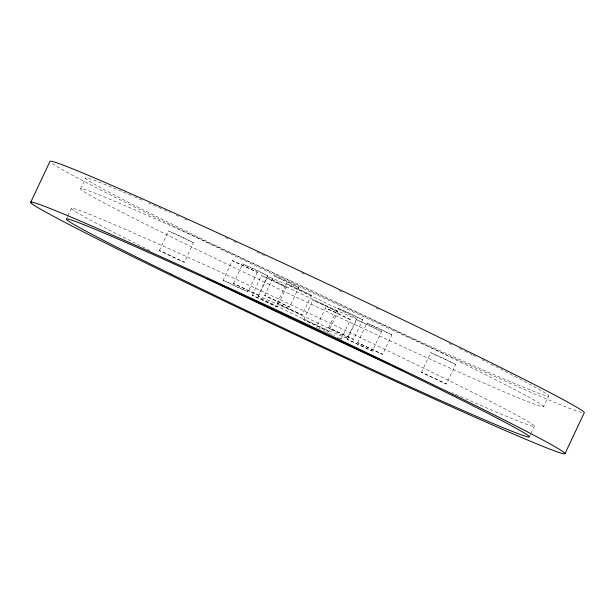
<?xml version="1.0" encoding="UTF-8"?>
<svg xmlns="http://www.w3.org/2000/svg" width="615" height="615" viewBox="0 0 615 615"><rect width="100%" height="100%" fill="white"/><g stroke="black" fill="none" stroke-linecap="round" stroke-linejoin="round"><path stroke-width="0.46" stroke-dasharray="3.08 2.31" d="M66.335 219.155L67.496 216.695M67.881 215.873L71.363 208.477M80.688 188.667L85.716 177.989M159.362 250.566L168.579 230.979L181.264 236.583L193.51 242.717L184.292 262.305L159.362 250.566L184.292 262.305M257.301 272.33L248.06 291.925L236.468 286.828L223.145 280.194L232.385 260.591L257.301 272.33L232.393 260.645M233.485 283.507L242.702 263.92L255.486 269.57L267.633 275.666L258.415 295.246L233.485 283.507L258.415 295.246M252.273 295.154L261.444 275.574L275.005 281.585L286.367 287.313L277.15 306.9L252.227 295.185L277.15 306.9M258.369 296.361L267.579 276.781M264.627 295.408L273.829 275.789L286.513 281.386L298.759 287.528L289.55 307.116L264.627 295.408L289.55 307.116M277.173 303.195L286.413 283.6L298.782 289.065L311.328 295.331L302.111 314.911L277.173 303.195L302.111 314.911M303.702 319.708L312.912 300.074L324.497 305.171L337.827 311.805L328.587 331.4L303.695 319.654L328.61 331.393M341.171 339.211L350.389 319.623L338.919 313.85L325.45 307.884L316.364 327.488M328.679 327.687L337.85 308.1L351.411 314.119L362.773 319.846L353.556 339.426L328.641 327.71L353.556 339.426M347.344 338.273A49.208 1.199 25.2 0 0 282.854 306.685A49.208 1.199 25.2 0 0 278.472 306.923A49.208 1.199 25.2 0 0 347.344 338.273L356.631 318.639A49.208 1.199 25.2 0 0 292.071 287.097A49.208 1.199 25.2 0 0 287.689 287.336A49.208 1.199 25.2 0 0 356.562 318.685M347.367 339.334L356.585 319.754L369.369 325.404L381.515 331.493L372.298 351.08L347.367 339.334L372.298 351.08M357.699 342.67L366.94 323.075L379.309 328.541L391.855 334.806L382.638 354.394L357.699 342.67L382.638 354.394M421.498 372.313L430.708 352.695L442.6 357.93L455.638 364.434L446.421 384.021L421.498 372.313L446.421 384.021M529.392 436.788L530.553 434.328M530.945 433.506L534.42 426.11M543.522 406.746A255.871 6.25 25.2 0 0 202.873 240.25A255.871 6.25 25.2 0 0 189.927 246.123A255.871 6.25 25.2 0 0 543.522 406.746L548.549 396.068M223.145 280.194L248.083 291.91M337.827 311.805L312.92 300.12M193.51 242.717L168.595 231.009M455.638 364.434L430.708 352.695M267.587 275.666L242.764 263.996M381.469 331.493L356.646 319.831M311.305 295.346L286.39 283.607M391.832 334.821L366.917 323.09M298.721 287.536L273.844 275.82M350.35 319.631L325.466 307.915M286.321 287.313L261.444 275.597M362.727 319.846L337.85 308.1M340.495 339.003L339.887 338.765M317.517 327.918L318.293 328.241M338.173 338.035L338.665 338.25M319.239 328.648L320.33 329.125M322.89 330.278L323.59 330.593M324.313 330.932L325.058 331.27M325.812 331.616L326.58 331.977M327.357 332.338L328.133 332.7M328.917 333.069L330.478 333.807M331.247 334.176L332.015 334.537M332.761 334.898L333.491 335.252M334.206 335.59L334.898 335.928M337.397 337.158L337.935 337.435M338.442 337.689L339.342 338.15M339.734 338.35L340.987 339.05M581.552 412.496A295.238 7.211 25.2 0 1 312.382 292.763A295.238 7.211 25.2 0 1 51.529 162.99M149.883 250.528A255.871 6.25 25.2 0 1 136.976 234.453A255.871 6.25 25.2 0 1 472.474 392.324A255.871 6.25 25.2 0 1 451.879 392.639M500.21 368.877A255.871 6.25 25.2 0 1 474.065 365.894A255.871 6.25 25.2 0 1 160.984 218.702A255.871 6.25 25.2 0 1 133.417 196.431M134.308 196.815A255.871 6.25 25.2 0 1 143.587 200.844M148.492 202.988A255.871 6.25 25.2 0 1 150.998 204.095M153.558 205.218A255.871 6.25 25.2 0 1 163.329 209.538M164.167 209.907A255.871 6.25 25.2 0 1 170.132 212.567M176.205 215.273A255.871 6.25 25.2 0 1 178.688 216.388M184.592 219.032A255.871 6.25 25.2 0 1 187.16 220.193M225.367 237.528A255.871 6.25 25.2 0 1 227.873 238.682M233.777 241.388A255.871 6.25 25.2 0 1 236.329 242.556M256.847 252.004A255.871 6.25 25.2 0 1 260.991 253.926M261.821 254.31A255.871 6.25 25.2 0 1 265.988 256.24M301.511 272.791A255.871 6.25 25.2 0 1 304.079 273.99M339.119 290.488A255.871 6.25 25.2 0 1 341.679 291.695M376.149 308.092A255.871 6.25 25.2 0 1 378.632 309.284M449.158 343.431A255.871 6.25 25.2 0 1 451.702 344.677M459.205 348.374A255.871 6.25 25.2 0 1 464.071 350.781M464.879 351.18A255.871 6.25 25.2 0 1 472.074 354.747M472.904 355.163A255.871 6.25 25.2 0 1 476.994 357.2M481.853 359.621A255.871 6.25 25.2 0 1 487.703 362.558M490.947 364.188A255.871 6.25 25.2 0 1 499.395 368.47"/><path stroke-width="0.92" d="M30.75 202.227L50.023 161.284A295.238 7.211 25.2 0 1 321.891 281.293A295.238 7.211 25.2 0 1 584.25 412.773L564.977 453.716A295.238 7.211 25.2 0 1 160.192 270.07A295.238 7.211 25.2 0 1 168.425 260.137A295.238 7.211 25.2 0 1 564.977 453.716M402.302 370.276A255.871 6.25 25.2 0 1 393.177 366.11M388.972 364.18A255.871 6.25 25.2 0 1 206.786 278.387M171.254 274.221A255.871 6.25 25.2 0 0 529.054 437.065A255.871 6.25 25.2 0 0 193.287 272.637A255.871 6.25 25.2 0 0 171.254 274.221"/></g></svg>
